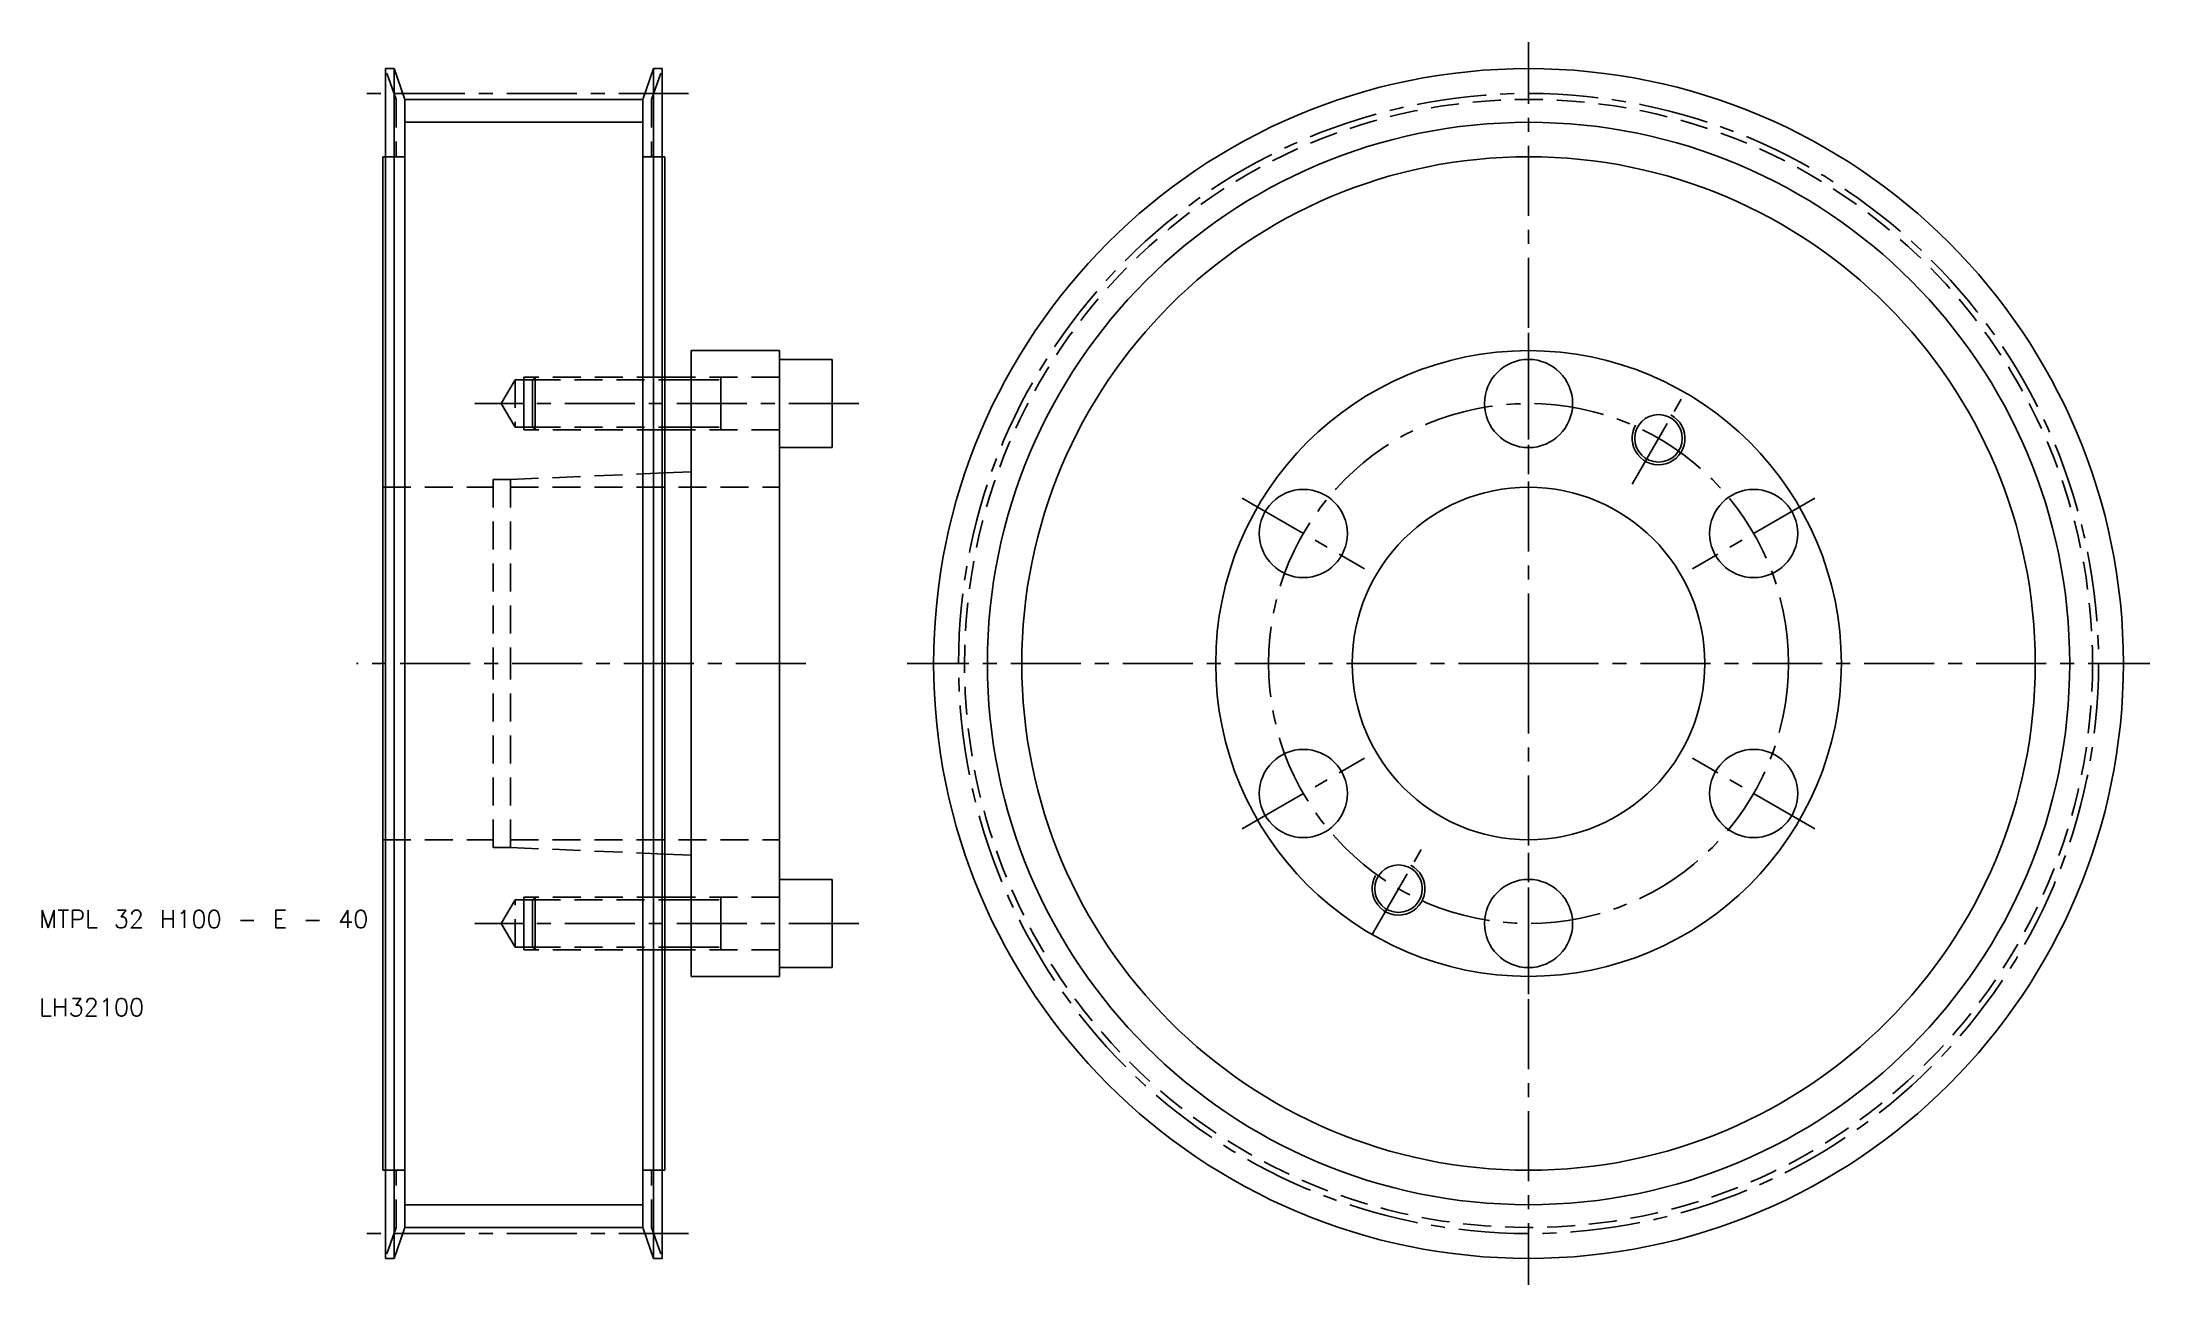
# Model space of a CAD drawing. Extents: x 10 to 250, y -20 to 120.
import ezdxf

# ---------------------------------------------------------------- set-up
doc = ezdxf.new("R2010")
doc.units = 0
doc.header["$LTSCALE"] = 0.25
doc.linetypes.add('CENTER', pattern=[50.8, 31.75, -6.35, 6.35, -6.35])
doc.linetypes.add('DASHED', pattern=[19.05, 12.7, -6.35])
doc.layers.get('0').update_dxf_attribs({"linetype": 'CONTINUOUS'})
doc.layers.add('CENTER', color=1, linetype='CENTER')
doc.styles.get("Standard").update_dxf_attribs({"font": 'txt.shx'})

msp = doc.modelspace()

# ---------------------------------------------------------------- linework, layer by layer
for p, q in [((49.3, 117.5), (49.3, 107.5)), ((50.3, 117.5), (49.3, 117.5)), ((50.3, 117.5), (50.3, -17.5)), ((51.5, 113.995), (50.3, 117.5)), ((78.5, 113.995), (79.7, 117.5)), ((79.7, 117.5), (79.7, -17.5)), ((79.7, 117.5), (80.7, 117.5)), ((80.7, 117.5), (80.7, 107.5)), ((51.5, 113.995), (51.5, 107.5)), ((78.5, 113.995), (51.5, 113.995)), ((78.5, 113.995), (78.5, 107.5)), ((49, 107.5), (49, 50)), ((49.3, 107.5), (49, 107.5)), ((49.3, 107.5), (49.3, 50)), ((51.5, 107.5), (51.5, -7.5)), ((78.5, 107.5), (78.5, -7.5)), ((80.7, 107.5), (80.7, 50)), ((80.7, 107.5), (81, 107.5)), ((81, 107.5), (81, 82.5)), ((84, 85.5), (94, 85.5)), ((84, 85.5), (84, 82.5)), ((94, 85.5), (94, 84.5)), ((94, 84.5), (100, 84.5)), ((94, 84.5), (94, 74.5)), ((100, 84.5), (100, 79.5)), ((81, 82.5), (81, 76.5)), ((84, 82.5), (81, 82.5)), ((84, 82.5), (84, 76.5)), ((100, 74.5), (100, 79.5)), ((81, 76.5), (81, 71.621951)), ((84, 76.5), (81, 76.5)), ((84, 76.5), (84, 71.75)), ((94, 74.5), (94, 50)), ((94, 74.5), (100, 74.5)), ((84, 71.75), (81, 71.621951)), ((84, 71.75), (84, 50)), ((81, 71.621951), (81, 50)), ((49, -7.5), (49, 50)), ((49.3, -7.5), (49.3, 50)), ((80.7, -7.5), (80.7, 50)), ((81, 28.378049), (81, 50)), ((84, 28.25), (84, 50)), ((94, 25.5), (94, 50)), ((81, 23.5), (81, 28.378049)), ((84, 28.25), (81, 28.378049)), ((84, 23.5), (84, 28.25)), ((94, 25.5), (100, 25.5)), ((94, 15.5), (94, 25.5)), ((100, 25.5), (100, 20.5)), ((81, 17.5), (81, 23.5)), ((84, 23.5), (81, 23.5)), ((84, 17.5), (84, 23.5)), ((100, 15.5), (100, 20.5)), ((81, -7.5), (81, 17.5)), ((84, 17.5), (81, 17.5)), ((84, 14.5), (84, 17.5)), ((84, 14.5), (94, 14.5)), ((94, 15.5), (100, 15.5)), ((94, 14.5), (94, 15.5)), ((49.3, -7.5), (49, -7.5)), ((49.3, -17.5), (49.3, -7.5)), ((51.5, -13.995), (51.5, -7.5)), ((78.5, -13.995), (78.5, -7.5)), ((80.7, -17.5), (80.7, -7.5)), ((80.7, -7.5), (81, -7.5)), ((51.5, -13.995), (50.3, -17.5)), ((78.5, -13.995), (51.5, -13.995)), ((78.5, -13.995), (79.7, -17.5)), ((50.3, -17.5), (49.3, -17.5)), ((79.7, -17.5), (80.7, -17.5))]:
    msp.add_line(p, q)
at = {"color": 3, "linetype": 'DASHED'}
for p, q in [((50.5, 113.995), (49.3, 117.5)), ((79.5, 113.995), (80.7, 117.5)), ((50.5, 113.995), (50.5, 107.5)), ((79.5, 113.995), (79.5, 107.5)), ((51.5, 107.5), (49.3, 107.5)), ((78.5, 107.5), (80.7, 107.5)), ((64, 82.2), (62.441154, 79.5)), ((66, 82.2), (64, 82.2)), ((64, 82.2), (64, 76.8)), ((65, 82.5), (65, 79.5)), ((66.3, 82.5), (65, 82.5)), ((66.3, 82.5), (66, 82.2)), ((66, 82.2), (81, 82.2)), ((66, 82.2), (66, 79.5)), ((81, 82.5), (66.3, 82.5)), ((66.3, 82.5), (66.3, 79.5)), ((94, 82.5), (84, 82.5)), ((84, 82.2), (87.333333, 82.2)), ((87.333333, 82.5), (87.333333, 79.5)), ((64, 76.8), (62.441154, 79.5)), ((65, 76.5), (65, 79.5)), ((66, 76.8), (66, 79.5)), ((66.3, 76.5), (66.3, 79.5)), ((87.333333, 76.5), (87.333333, 79.5)), ((66, 76.8), (64, 76.8)), ((66, 76.8), (81, 76.8)), ((66.3, 76.5), (66, 76.8)), ((84, 76.8), (87.333333, 76.8)), ((66.3, 76.5), (65, 76.5)), ((81, 76.5), (66.3, 76.5)), ((94, 76.5), (84, 76.5)), ((49, 70), (61.5, 70)), ((61.5, 70.875), (61.5, 50)), ((61.5, 70.875), (63.5, 70.875)), ((63.5, 70.875), (81, 71.621951)), ((63.5, 70.875), (63.5, 50)), ((63.5, 70), (94, 70)), ((61.5, 29.125), (61.5, 50)), ((63.5, 29.125), (63.5, 50)), ((49, 30), (61.5, 30)), ((61.5, 29.125), (63.5, 29.125)), ((63.5, 30), (94, 30)), ((63.5, 29.125), (81, 28.378049)), ((64, 23.2), (62.441154, 20.5)), ((64, 17.8), (64, 23.2)), ((66, 23.2), (64, 23.2)), ((66.3, 23.5), (65, 23.5)), ((65, 23.5), (65, 20.5)), ((66.3, 23.5), (66, 23.2)), ((66, 23.2), (81, 23.2)), ((66, 23.2), (66, 20.5)), ((81, 23.5), (66.3, 23.5)), ((66.3, 23.5), (66.3, 20.5)), ((94, 23.5), (84, 23.5)), ((84, 23.2), (87.333333, 23.2)), ((87.333333, 23.5), (87.333333, 20.5)), ((64, 17.8), (62.441154, 20.5)), ((65, 17.5), (65, 20.5)), ((66, 17.8), (66, 20.5)), ((66.3, 17.5), (66.3, 20.5)), ((87.333333, 17.5), (87.333333, 20.5)), ((66, 17.8), (64, 17.8)), ((66.3, 17.5), (65, 17.5)), ((66, 17.8), (81, 17.8)), ((66.3, 17.5), (66, 17.8)), ((81, 17.5), (66.3, 17.5)), ((84, 17.8), (87.333333, 17.8)), ((94, 17.5), (84, 17.5)), ((51.5, -7.5), (49.3, -7.5)), ((50.5, -13.995), (50.5, -7.5)), ((78.5, -7.5), (80.7, -7.5)), ((79.5, -13.995), (79.5, -7.5)), ((50.5, -13.995), (49.3, -17.5)), ((79.5, -13.995), (80.7, -17.5))]:
    msp.add_line(p, q, dxfattribs=at)
at = {"color": 3}
for p, q in [((78.5, 111.405), (51.5, 111.405)), ((84, 82.2), (81, 82.2)), ((84, 76.8), (81, 76.8)), ((84, 23.2), (81, 23.2)), ((84, 17.8), (81, 17.8)), ((78.5, -11.405), (51.5, -11.405))]:
    msp.add_line(p, q, dxfattribs=at)
for centre, radius in [((179, 50), 67.5), ((179, 50), 57.5), ((179, 50), 35.5), ((179, 50), 35.5), ((179, 79.5), 5), ((193.75, 75.547749), 2.7), ((153.452251, 64.75), 5), ((179, 50), 20), ((204.547749, 64.75), 5), ((153.452251, 35.25), 5), ((204.547749, 35.25), 5), ((164.25, 24.452251), 2.7), ((179, 20.5), 5)]:
    msp.add_circle(centre, radius)
at = {"color": 3, "linetype": 'DASHED'}
msp.add_circle((179, 50), 63.995, dxfattribs=at)
at = {"color": 3}
msp.add_circle((179, 50), 61.405, dxfattribs=at)
for centre in [(193.75, 75.547749), (164.25, 24.452251)]:
    msp.add_arc(centre, 3, 150, 62, dxfattribs=at)
at = {"layer": 'CENTER', "color": 1, "linetype": 'CENTER'}
for p, q in [((179, 50), (179, 120.5)), ((83.7, 114.68), (46.3, 114.68)), ((179, 87.5), (179, 71.5)), ((103, 79.5), (59.441154, 79.5)), ((190.75, 70.351597), (196.75, 80.743902)), ((146.524047, 68.75), (160.380454, 60.75)), ((211.475953, 68.75), (197.619546, 60.75)), ((97, 50), (46, 50)), ((179, 50), (108.5, 50)), ((179, 50), (249.5, 50)), ((179, 50), (179, -20.5)), ((146.524047, 31.25), (160.380454, 39.25)), ((211.475953, 31.25), (197.619546, 39.25)), ((161.25, 19.256098), (167.25, 29.648403)), ((179, 12.5), (179, 28.5)), ((103, 20.5), (59.441154, 20.5)), ((83.7, -14.68), (46.3, -14.68))]:
    msp.add_line(p, q, dxfattribs=at)
for radius in [64.68, 29.5]:
    msp.add_circle((179, 50), radius, dxfattribs=at)

# ---------------------------------------------------------------- texts
for s, p in [('MTPL 32 H100 - E - 40', (10, 20)), ('LH32100', (10, 10))]:
    msp.add_text(s, height=2).set_placement(p)

doc.saveas('drawing.dxf')
